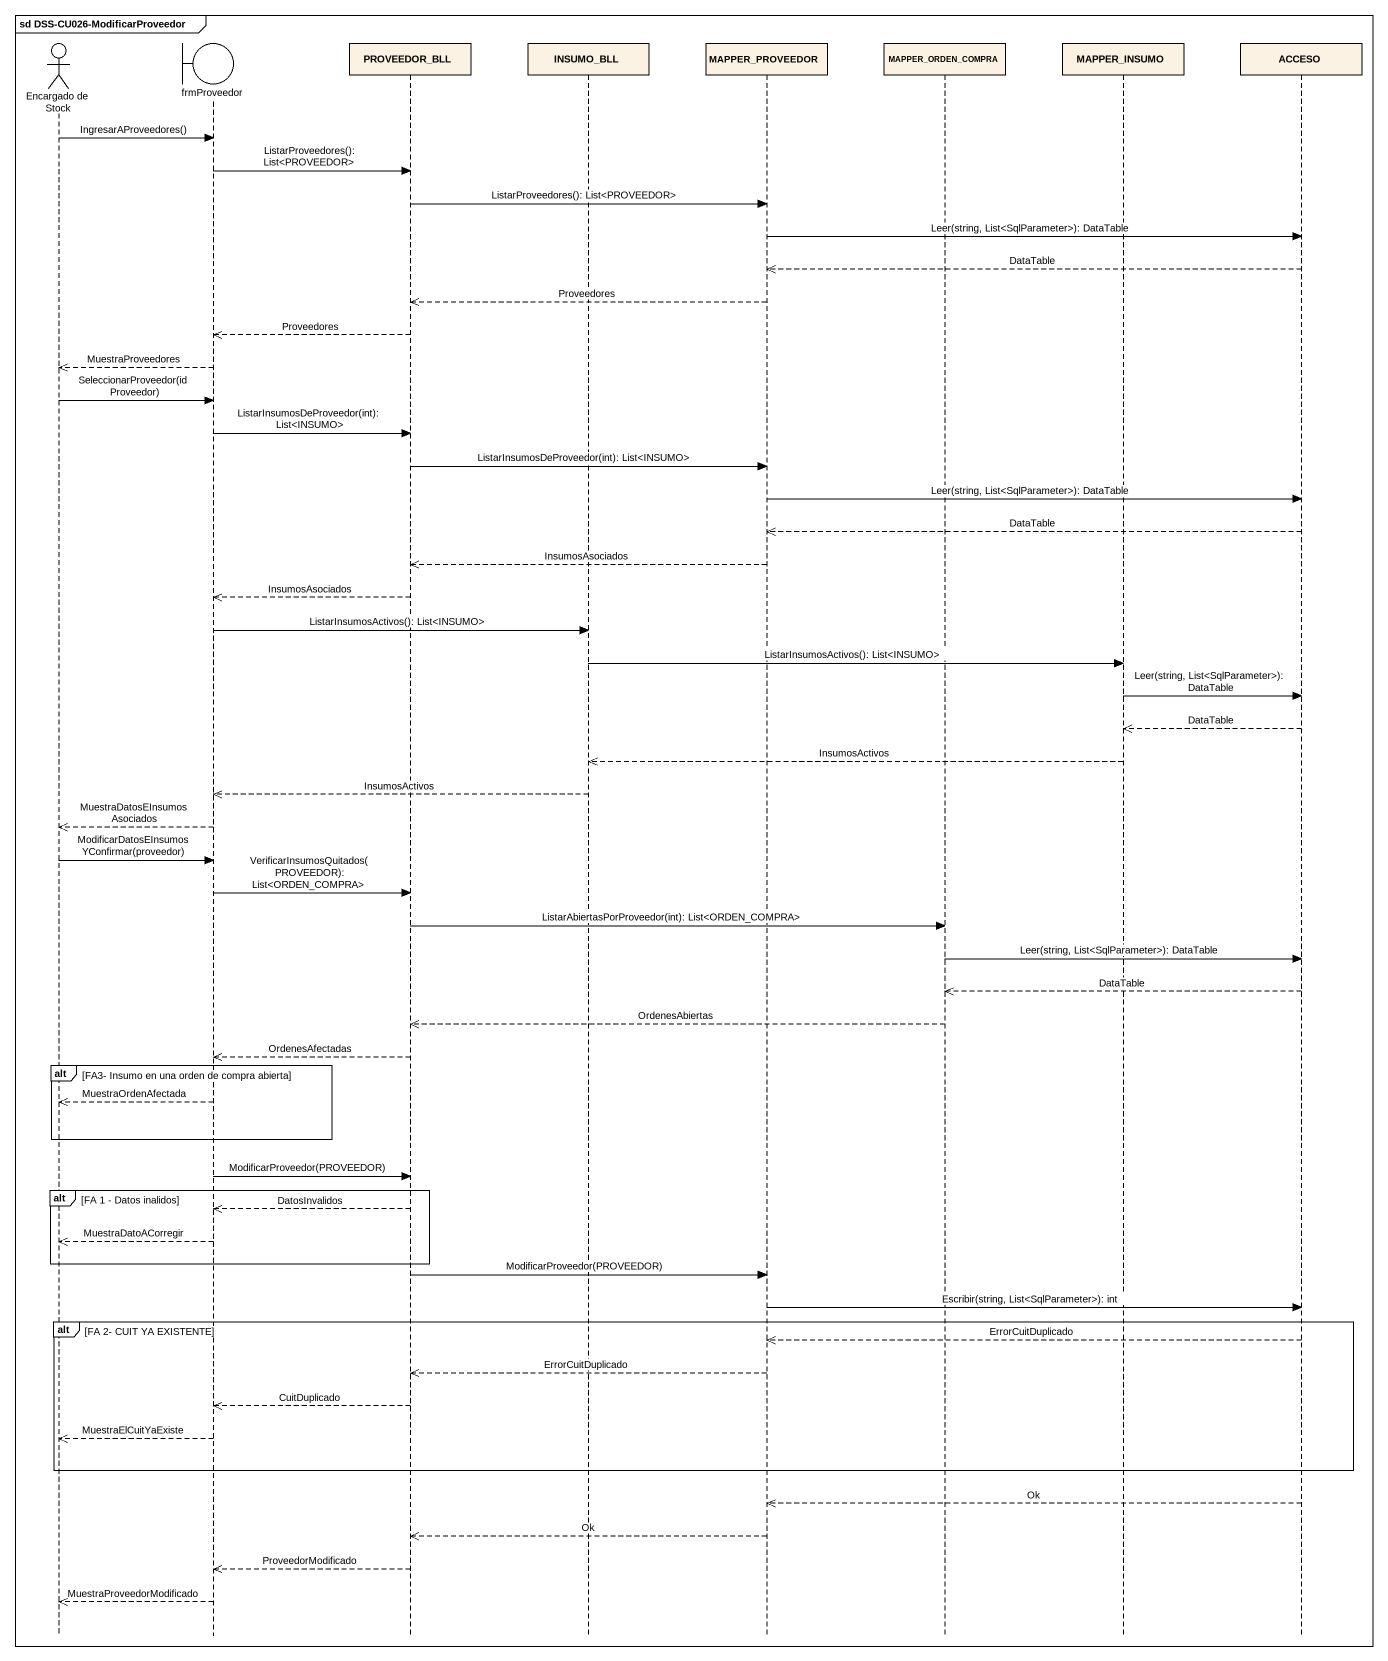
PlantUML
@startuml
mainframe sd DSS-CU026-ModificarProveedor
hide footbox
actor "Encargado de Stock" as Encargado_de_Stock
boundary frmProveedor
participant PROVEEDOR_BLL
participant INSUMO_BLL
participant MAPPER_PROVEEDOR
participant MAPPER_ORDEN_COMPRA
participant MAPPER_INSUMO
participant ACCESO

Encargado_de_Stock -> frmProveedor : IngresarAProveedores()
frmProveedor -> PROVEEDOR_BLL : ListarProveedores(): List<PROVEEDOR>
PROVEEDOR_BLL -> MAPPER_PROVEEDOR : ListarProveedores(): List<PROVEEDOR>
MAPPER_PROVEEDOR -> ACCESO : Leer(string, List<SqlParameter>): DataTable
ACCESO -->> MAPPER_PROVEEDOR : DataTable
MAPPER_PROVEEDOR -->> PROVEEDOR_BLL : Proveedores
PROVEEDOR_BLL -->> frmProveedor : Proveedores
frmProveedor -->> Encargado_de_Stock : MuestraProveedores
Encargado_de_Stock -> frmProveedor : SeleccionarProveedor(idProveedor)
frmProveedor -> PROVEEDOR_BLL : ListarInsumosDeProveedor(int): List<INSUMO>
PROVEEDOR_BLL -> MAPPER_PROVEEDOR : ListarInsumosDeProveedor(int): List<INSUMO>
MAPPER_PROVEEDOR -> ACCESO : Leer(string, List<SqlParameter>): DataTable
ACCESO -->> MAPPER_PROVEEDOR : DataTable
MAPPER_PROVEEDOR -->> PROVEEDOR_BLL : InsumosAsociados
PROVEEDOR_BLL -->> frmProveedor : InsumosAsociados
frmProveedor -> INSUMO_BLL : ListarInsumosActivos(): List<INSUMO>
INSUMO_BLL -> MAPPER_INSUMO : ListarInsumosActivos(): List<INSUMO>
MAPPER_INSUMO -> ACCESO : Leer(string, List<SqlParameter>): DataTable
ACCESO -->> MAPPER_INSUMO : DataTable
MAPPER_INSUMO -->> INSUMO_BLL : InsumosActivos
INSUMO_BLL -->> frmProveedor : InsumosActivos
frmProveedor -->> Encargado_de_Stock : MuestraDatosEInsumosAsociados
Encargado_de_Stock -> frmProveedor : ModificarDatosEInsumosYConfirmar(proveedor)
frmProveedor -> PROVEEDOR_BLL : VerificarInsumosQuitados(PROVEEDOR): List<ORDEN_COMPRA>
PROVEEDOR_BLL -> MAPPER_ORDEN_COMPRA : ListarAbiertasPorProveedor(int): List<ORDEN_COMPRA>
MAPPER_ORDEN_COMPRA -> ACCESO : Leer(string, List<SqlParameter>): DataTable
ACCESO -->> MAPPER_ORDEN_COMPRA : DataTable
MAPPER_ORDEN_COMPRA -->> PROVEEDOR_BLL : OrdenesAbiertas
PROVEEDOR_BLL -->> frmProveedor : OrdenesAfectadas
alt FA3- Insumo en una orden de compra abierta
  frmProveedor -->> Encargado_de_Stock : MuestraOrdenAfectada
end
frmProveedor -> PROVEEDOR_BLL : ModificarProveedor(PROVEEDOR)
alt FA 1 - Datos inalidos
  PROVEEDOR_BLL -->> frmProveedor : DatosInvalidos
  frmProveedor -->> Encargado_de_Stock : MuestraDatoACorregir
end
PROVEEDOR_BLL -> MAPPER_PROVEEDOR : ModificarProveedor(PROVEEDOR)
MAPPER_PROVEEDOR -> ACCESO : Escribir(string, List<SqlParameter>): int
alt FA 2- CUIT YA EXISTENTE
  ACCESO -->> MAPPER_PROVEEDOR : ErrorCuitDuplicado
  MAPPER_PROVEEDOR -->> PROVEEDOR_BLL : ErrorCuitDuplicado
  PROVEEDOR_BLL -->> frmProveedor : CuitDuplicado
  frmProveedor -->> Encargado_de_Stock : MuestraElCuitYaExiste
end
ACCESO -->> MAPPER_PROVEEDOR : Ok
MAPPER_PROVEEDOR -->> PROVEEDOR_BLL : Ok
PROVEEDOR_BLL -->> frmProveedor : ProveedorModificado
frmProveedor -->> Encargado_de_Stock : MuestraProveedorModificado
@enduml
